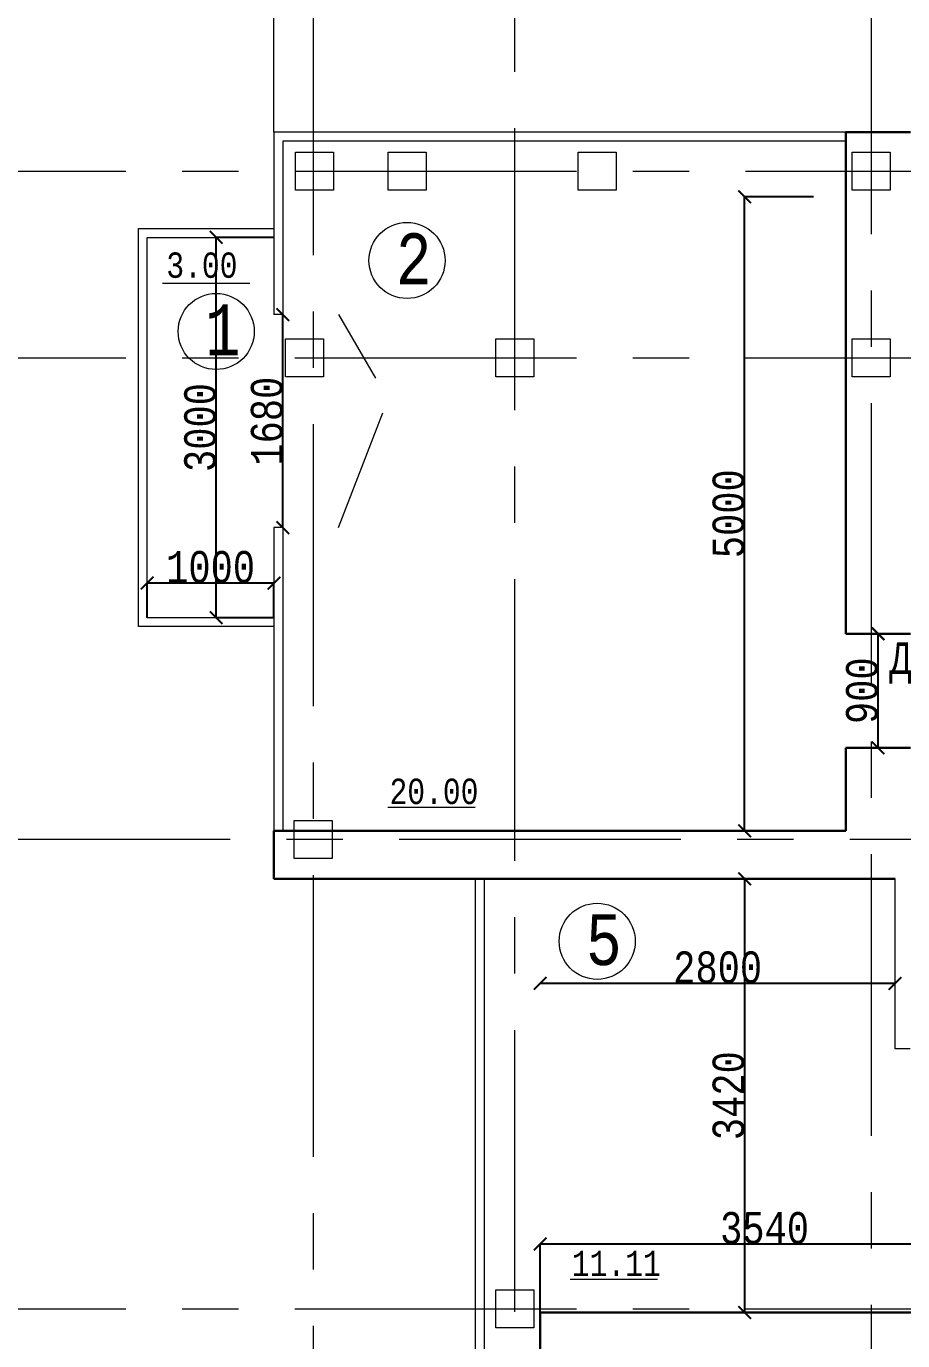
# Model space of a CAD drawing. Header units: millimetres. Extents: x -689206 to 4969298, y -1019800 to 703299.
# Drawn here: x 648552 to 655466, y -626173 to -615805 of the extents above; entities that cross this region are included whole.
import ezdxf

# ---------------------------------------------------------------- set-up
doc = ezdxf.new("R2010")
doc.units = ezdxf.units.MM
doc.linetypes.add('осеваяX2', pattern=[101.6, 63.5, -12.7, 12.7, -12.7])
for name, color, linetype, lineweight in [('б', 231, 'Continuous', 30), ('БАЛКОН', 7, 'Continuous', 20), ('ОКНА', 250, 'Continuous', 20), ('ПЕРЕГОРОДКИ', 252, 'Continuous', 9), ('РАЗМЕРЫ', 7, 'Continuous', 9), ('стены', 7, 'Continuous', 20)]:
    doc.layers.add(name, color=color, linetype=linetype, lineweight=lineweight)
doc.layers.add('четотам', color=7, linetype='Continuous')
doc.styles.add('Аннотативный', font='isocteur.ttf', dxfattribs={"width": 0.7, "height": 250})
doc.dimstyles.new('Аннотативный', dxfattribs={"dimscale": 0, "dimtxt": 250, "dimasz": 100, "dimexe": 1.25, "dimexo": 0.625, "dimtad": 1, "dimdec": 0, "dimtxsty": 'Аннотативный', "dimblk": 'ARCHTICK', "dimcen": 2.5, "dimadec": 0, "dimazin": 0, "dimtfac": 1, "dimtdec": 0, "dimtmove": 0, "dimatfit": 3, "dimfxl": 1, "dimarcsym": 0})

# ---------------------------------------------------------------- blocks, each defined once
blk = doc.blocks.new('_ArchTick')
at = {"color": 0, "linetype": 'ByBlock', "const_width": 0.15}
blk.add_lwpolyline([(-0.5, -0.5), (0.5, 0.5)], dxfattribs=at)
blk = doc.blocks.new('*D4200')
at = {"layer": 'Defpoints', "color": 0, "lineweight": 9, "transparency": 16777216}
for p in [(654219, -622530), (654219, -625950), (654219, -625950)]:
    blk.add_point(p, dxfattribs=at)
at = {"layer": 'стены', "color": 0, "lineweight": -2, "transparency": 16777216}
for p, q in [((654219, -622530), (654220, -622530)), ((654219, -622530), (654219, -625950)), ((654219, -625950), (654220, -625950))]:
    blk.add_line(p, q, dxfattribs=at)
at = {"layer": 'стены', "color": 0, "lineweight": -2, "transparency": 16777216, "xscale": 100, "yscale": 100, "zscale": 100}
for p, rotation in [((654219, -622530), 90), ((654219, -625950), 270)]:
    blk.add_blockref('_ArchTick', p, dxfattribs=dict(at, rotation=rotation))
at = {"layer": 'стены', "color": 0, "lineweight": 5, "transparency": 16777216, "insert": (654093, -624240), "char_height": 250, "attachment_point": 5, "rotation": 90, "style": 'Аннотативный'}
blk.add_mtext('3420', dxfattribs=at)
blk = doc.blocks.new('*D4206')
at = {"layer": 'Defpoints', "color": 0, "lineweight": 9, "transparency": 16777216}
for p in [(652606, -625410), (652606, -625950), (656146, -625950)]:
    blk.add_point(p, dxfattribs=at)
at = {"layer": 'стены', "color": 0, "lineweight": -2, "transparency": 16777216}
for p, q in [((652606, -625950), (652606, -625409)), ((656146, -625410), (652606, -625410)), ((656146, -625950), (656146, -625409))]:
    blk.add_line(p, q, dxfattribs=at)
at = {"layer": 'стены', "color": 0, "lineweight": -2, "transparency": 16777216, "xscale": 100, "yscale": 100, "zscale": 100, "rotation": 180}
blk.add_blockref('_ArchTick', (652606, -625410), dxfattribs=at)
at = {"layer": 'стены', "color": 0, "lineweight": -2, "transparency": 16777216, "xscale": 100, "yscale": 100, "zscale": 100}
blk.add_blockref('_ArchTick', (656146, -625410), dxfattribs=at)
at = {"layer": 'стены', "color": 0, "lineweight": 5, "transparency": 16777216, "insert": (654376, -625285), "char_height": 250, "attachment_point": 5, "style": 'Аннотативный'}
blk.add_mtext('3540', dxfattribs=at)
blk = doc.blocks.new('*D4209')
at = {"layer": 'Defpoints', "color": 0, "lineweight": 9, "transparency": 16777216}
for p in [(652606, -623355), (652606, -623355), (655406, -623355)]:
    blk.add_point(p, dxfattribs=at)
at = {"layer": 'стены', "color": 0, "lineweight": -2, "transparency": 16777216}
for p, q in [((652606, -623354), (652606, -623354)), ((655406, -623355), (652606, -623355)), ((655406, -623354), (655406, -623354))]:
    blk.add_line(p, q, dxfattribs=at)
at = {"layer": 'стены', "color": 0, "lineweight": -2, "transparency": 16777216, "xscale": 100, "yscale": 100, "zscale": 100, "rotation": 180}
blk.add_blockref('_ArchTick', (652606, -623355), dxfattribs=at)
at = {"layer": 'стены', "color": 0, "lineweight": -2, "transparency": 16777216, "xscale": 100, "yscale": 100, "zscale": 100}
blk.add_blockref('_ArchTick', (655406, -623355), dxfattribs=at)
at = {"layer": 'стены', "color": 0, "lineweight": 5, "transparency": 16777216, "insert": (654006, -623229), "char_height": 250, "attachment_point": 5, "style": 'Аннотативный'}
blk.add_mtext('2800', dxfattribs=at)
blk = doc.blocks.new('*D4219')
at = {"layer": 'Defpoints', "color": 0, "linetype": 'ByBlock', "lineweight": 9, "transparency": 16777216}
for p in [(650050, -617470), (650506, -617470), (650506, -620470)]:
    blk.add_point(p, dxfattribs=at)
at = {"layer": 'б', "color": 0, "linetype": 'ByBlock', "lineweight": -2, "transparency": 16777216}
for p, q in [((650506, -617470), (650049, -617470)), ((650050, -620470), (650050, -617470)), ((650506, -620470), (650049, -620470))]:
    blk.add_line(p, q, dxfattribs=at)
at = {"layer": 'б', "color": 0, "linetype": 'ByBlock', "lineweight": -2, "transparency": 16777216, "xscale": 100, "yscale": 100, "zscale": 100}
for p, rotation in [((650050, -617470), 90), ((650050, -620470), 270)]:
    blk.add_blockref('_ArchTick', p, dxfattribs=dict(at, rotation=rotation))
at = {"layer": 'б', "color": 0, "linetype": 'ByBlock', "lineweight": 5, "transparency": 16777216, "insert": (649925, -618970), "char_height": 250, "attachment_point": 5, "rotation": 90, "style": 'Аннотативный'}
blk.add_mtext('3000', dxfattribs=at)
blk = doc.blocks.new('*D4220')
at = {"layer": 'Defpoints', "color": 0, "linetype": 'ByBlock', "lineweight": 9, "transparency": 16777216}
for p in [(649506, -620197), (649506, -620470), (650506, -620470)]:
    blk.add_point(p, dxfattribs=at)
at = {"layer": 'б', "color": 0, "linetype": 'ByBlock', "lineweight": -2, "transparency": 16777216}
for p, q in [((649506, -620469), (649506, -620196)), ((650506, -620197), (649506, -620197)), ((650506, -620469), (650506, -620196))]:
    blk.add_line(p, q, dxfattribs=at)
at = {"layer": 'б', "color": 0, "linetype": 'ByBlock', "lineweight": -2, "transparency": 16777216, "xscale": 100, "yscale": 100, "zscale": 100, "rotation": 180}
blk.add_blockref('_ArchTick', (649506, -620197), dxfattribs=at)
at = {"layer": 'б', "color": 0, "linetype": 'ByBlock', "lineweight": -2, "transparency": 16777216, "xscale": 100, "yscale": 100, "zscale": 100}
blk.add_blockref('_ArchTick', (650506, -620197), dxfattribs=at)
at = {"layer": 'б', "color": 0, "linetype": 'ByBlock', "lineweight": 5, "transparency": 16777216, "insert": (650006, -620071), "char_height": 250, "attachment_point": 5, "style": 'Аннотативный'}
blk.add_mtext('1000', dxfattribs=at)
blk = doc.blocks.new('*D4203')
at = {"layer": 'Defpoints', "color": 0, "linetype": 'ByBlock', "lineweight": 9, "transparency": 16777216}
for p in [(654219, -617150), (654761, -617150), (655016, -622150)]:
    blk.add_point(p, dxfattribs=at)
at = {"layer": 'ПЕРЕГОРОДКИ', "color": 0, "linetype": 'ByBlock', "lineweight": -2, "transparency": 16777216}
for p, q in [((654761, -617150), (654217, -617150)), ((654219, -622150), (654219, -617150)), ((655016, -622150), (654217, -622150))]:
    blk.add_line(p, q, dxfattribs=at)
at = {"layer": 'ПЕРЕГОРОДКИ', "color": 0, "linetype": 'ByBlock', "lineweight": -2, "transparency": 16777216, "xscale": 100, "yscale": 100, "zscale": 100}
for p, rotation in [((654219, -617150), 90), ((654219, -622150), 270)]:
    blk.add_blockref('_ArchTick', p, dxfattribs=dict(at, rotation=rotation))
at = {"layer": 'ПЕРЕГОРОДКИ', "color": 0, "linetype": 'ByBlock', "lineweight": 5, "transparency": 16777216, "insert": (654093, -619650), "char_height": 250, "attachment_point": 5, "rotation": 90, "style": 'Аннотативный'}
blk.add_mtext('5000', dxfattribs=at)
blk = doc.blocks.new('*D4226')
at = {"layer": 'Defpoints', "color": 0, "linetype": 'ByBlock', "lineweight": 9, "transparency": 16777216}
for p in [(655271, -620596), (655271, -620596), (655271, -621496)]:
    blk.add_point(p, dxfattribs=at)
at = {"layer": 'РАЗМЕРЫ', "color": 0, "linetype": 'ByBlock', "lineweight": -2, "transparency": 16777216}
for p, q in [((655271, -621496), (655271, -620596)), ((655272, -620596), (655272, -620596)), ((655272, -621496), (655272, -621496))]:
    blk.add_line(p, q, dxfattribs=at)
at = {"layer": 'РАЗМЕРЫ', "color": 0, "linetype": 'ByBlock', "lineweight": -2, "transparency": 16777216, "xscale": 100, "yscale": 100, "zscale": 100}
for p, rotation in [((655271, -620596), 90), ((655271, -621496), 270)]:
    blk.add_blockref('_ArchTick', p, dxfattribs=dict(at, rotation=rotation))
at = {"layer": 'РАЗМЕРЫ', "color": 0, "linetype": 'ByBlock', "lineweight": 5, "transparency": 16777216, "insert": (655146, -621046), "char_height": 250, "attachment_point": 5, "rotation": 90, "style": 'Аннотативный'}
blk.add_mtext('900', dxfattribs=at)
blk = doc.blocks.new('*D4257')
at = {"layer": 'Defpoints', "color": 0, "lineweight": 9, "ltscale": 35, "transparency": 16777216}
for p in [(650576, -618080), (650576, -618080), (650576, -619760)]:
    blk.add_point(p, dxfattribs=at)
at = {"layer": 'РАЗМЕРЫ', "color": 0, "lineweight": -2, "ltscale": 35, "transparency": 16777216}
for p, q in [((650576, -618080), (650575, -618080)), ((650576, -619760), (650576, -618080)), ((650576, -619760), (650575, -619760))]:
    blk.add_line(p, q, dxfattribs=at)
at = {"layer": 'РАЗМЕРЫ', "color": 0, "lineweight": -2, "ltscale": 35, "transparency": 16777216, "xscale": 100, "yscale": 100, "zscale": 100}
for p, rotation in [((650576, -618080), 90), ((650576, -619760), 270)]:
    blk.add_blockref('_ArchTick', p, dxfattribs=dict(at, rotation=rotation))
at = {"layer": 'РАЗМЕРЫ', "color": 0, "lineweight": 9, "ltscale": 35, "transparency": 16777216, "insert": (650451, -618920), "char_height": 250, "attachment_point": 5, "rotation": 90, "style": 'Аннотативный'}
blk.add_mtext('1680', dxfattribs=at)

msp = doc.modelspace()

# ---------------------------------------------------------------- linework, layer by layer
at = {"layer": 'б', "color": 18, "linetype": 'ByBlock', "lineweight": 9, "true_color": 0x000000}
msp.add_line((649436.2, -620540), (649436.2, -617400), dxfattribs=at)
at = {"layer": 'БАЛКОН', "lineweight": 9}
for p, q in [((649436.2, -617400), (650506.2, -617400)), ((649506.2, -620470), (649506.2, -617470)), ((649506.2, -617470), (650506.2, -617470)), ((650506.2, -620470), (649506.2, -620470)), ((650506.2, -620540), (649436.2, -620540))]:
    msp.add_line(p, q, dxfattribs=at)
at = {"layer": 'ОКНА', "color": 0, "lineweight": 9}
for p, q in [((655016.2, -616640.3), (650506.2, -616640.3)), ((655016.2, -616710.3), (650576.2, -616710.3))]:
    msp.add_line(p, q, dxfattribs=at)
at = {"layer": 'ПЕРЕГОРОДКИ', "color": 18, "linetype": 'ByBlock', "lineweight": 9, "true_color": 0x000000}
for p, q in [((651016.2, -618079.5), (651306.3, -618581.9)), ((651016.2, -619759.5), (651364.6, -618853.3))]:
    msp.add_line(p, q, dxfattribs=at)
at = {"layer": 'РАЗМЕРЫ', "lineweight": 5, "ltscale": 35}
msp.add_line((650506.2, -616640.3), (650506.2, -604558.7), dxfattribs=at)
at = {"layer": 'РАЗМЕРЫ', "linetype": 'осеваяX2', "lineweight": 5, "ltscale": 35}
for p, q in [((652405.6, -654392.6), (652405.6, -604554.9)), ((655216.2, -604554.9), (655216.2, -654392.6)), ((650816.2, -604720.3), (650816.2, -654392.6)), ((707055.6, -622218.3), (640002.9, -622218.3))]:
    msp.add_line(p, q, dxfattribs=at)
at = {"layer": 'РАЗМЕРЫ'}
for p, q in [((649627.5, -617832.1), (650316.8, -617832.1)), ((651403.3, -621963.6), (652092.6, -621963.6)), ((652841.3, -625687.1), (653530.6, -625687.1))]:
    msp.add_line(p, q, dxfattribs=at)
at = {"layer": 'РАЗМЕРЫ', "lineweight": 9, "ltscale": 35}
for p, q in [((650576.2, -618079.5), (650506.2, -618079.5)), ((650576.2, -619759.5), (650506.2, -619759.5))]:
    msp.add_line(p, q, dxfattribs=at)
at = {"layer": 'РАЗМЕРЫ', "linetype": 'ByBlock', "lineweight": 30}
for p, q in [((655526.2, -620596.3), (655016.2, -620596.3)), ((655526.2, -621496.3), (655016.2, -621496.3))]:
    msp.add_line(p, q, dxfattribs=at)
at = {"layer": 'РАЗМЕРЫ', "lineweight": 9}
for p, q in [((652095.6, -629750.3), (652095.6, -622530.3)), ((652165.6, -629750.3), (652165.6, -622530.3))]:
    msp.add_line(p, q, dxfattribs=at)
at = {"layer": 'стены'}
for p, q in [((650506.2, -616640.3), (650506.2, -618079.5)), ((650576.2, -616710.3), (650576.2, -618079.5)), ((655016.2, -618393.1), (655016.2, -618903.1)), ((650506.2, -619759.5), (650506.2, -622150.3)), ((650576.2, -619759.5), (650576.2, -622150.3)), ((655016.2, -622150.3), (655016.2, -621770.3)), ((655405.6, -622530.3), (655016.2, -622530.3))]:
    msp.add_line(p, q, dxfattribs=at)
at = {"layer": 'стены', "lineweight": 30}
for p, q in [((655016.2, -620596.3), (655016.2, -616640.3)), ((655016.2, -616640.3), (655526.2, -616640.3)), ((655016.2, -618393.1), (655016.2, -620596.3)), ((655016.2, -621496.3), (655016.2, -621770.3)), ((655016.2, -622150.3), (655016.2, -621496.3)), ((650506.2, -622150.3), (654217.3, -622150.3)), ((650506.2, -622150.3), (650506.2, -622530.3)), ((654218.5, -622150.3), (655016.2, -622150.3)), ((651016.2, -622530.3), (650506.2, -622530.3)), ((651016.2, -622530.3), (652095.6, -622530.3)), ((654214.8, -622530.3), (652095.6, -622530.3)), ((652605.6, -622530.3), (653318.5, -622530.3)), ((654218.5, -622530.3), (655016.2, -622530.3)), ((655405.6, -622530.3), (654218.5, -622530.3)), ((656145.6, -625950.3), (652605.6, -625950.3)), ((652605.6, -625950.3), (656145.6, -625950.3)), ((652605.6, -625950.3), (652605.6, -626330.3))]:
    msp.add_line(p, q, dxfattribs=at)
at = {"layer": 'стены', "linetype": 'осеваяX2', "lineweight": 5, "ltscale": 35}
for p, q in [((640002.9, -616947.7), (707055.6, -616947.7)), ((640002.9, -618420.3), (707055.6, -618420.3)), ((640002.9, -625920.3), (707055.6, -625920.3))]:
    msp.add_line(p, q, dxfattribs=at)
at = {"layer": 'стены', "lineweight": 13}
for p, q in [((655405.6, -623870.3), (655405.6, -622530.3)), ((655525.6, -623870.3), (655405.6, -623870.3))]:
    msp.add_line(p, q, dxfattribs=at)
at = {"layer": 'стены'}
for points in [[(650675.1, -616797.7), (650975.1, -616797.7), (650975.1, -617097.7), (650675.1, -617097.7)], [(651405.6, -616797.7), (651705.6, -616797.7), (651705.6, -617097.7), (651405.6, -617097.7)], [(652905.6, -616797.7), (653205.6, -616797.7), (653205.6, -617097.7), (652905.6, -617097.7)], [(655066.2, -616797.7), (655366.2, -616797.7), (655366.2, -617097.7), (655066.2, -617097.7)], [(650597.3, -618270.3), (650897.3, -618270.3), (650897.3, -618570.3), (650597.3, -618570.3)], [(652255.6, -618270.3), (652555.6, -618270.3), (652555.6, -618570.3), (652255.6, -618570.3)], [(655066.2, -618270.3), (655366.2, -618270.3), (655366.2, -618570.3), (655066.2, -618570.3)], [(650666.2, -622068.3), (650966.2, -622068.3), (650966.2, -622368.3), (650666.2, -622368.3)], [(652255.6, -625770.3), (652555.6, -625770.3), (652555.6, -626070.3), (652255.6, -626070.3)]]:
    msp.add_lwpolyline(points, close=True, dxfattribs=at)
at = {"layer": 'четотам', "lineweight": 13}
for centre in [(651555.6, -617652.5), (650050.2, -618212.5), (653055.6, -623022.5)]:
    msp.add_circle(centre, 300, dxfattribs=at)

# ---------------------------------------------------------------- texts
at = {"layer": 'РАЗМЕРЫ', "lineweight": 13, "ltscale": 150, "char_height": 401.1, "width": 1460, "attachment_point": 1, "style": 'Аннотативный'}
for s, insert in [('2', (651467.6, -617438.8)), ('1', (649962.2, -617998.8)), ('5', (652967.6, -622808.8))]:
    msp.add_mtext(s, dxfattribs=dict(at, insert=insert))
at = {"layer": 'РАЗМЕРЫ', "char_height": 200, "width": 656.117, "attachment_point": 1, "style": 'Аннотативный'}
for s, insert in [('3.00', (649656.8, -617589.3)), ('20.00', (651417.5, -621739.6)), ('11.11', (652855.4, -625463.1))]:
    msp.add_mtext(s, dxfattribs=dict(at, insert=insert))
at = {"layer": 'РАЗМЕРЫ', "lineweight": 20, "ltscale": 150, "insert": (655360.6, -620664.2), "char_height": 250, "width": 922.913, "attachment_point": 1, "style": 'Аннотативный'}
msp.add_mtext('Д-1', dxfattribs=at)

# ---------------------------------------------------------------- dimensions: what is measured, and where the dimension line sits
at = {"layer": 'б', "color": 18, "linetype": 'ByBlock', "lineweight": 5, "true_color": 0x000000}
for p2, distance, picture, middle in [((650506.2, -617470), 456, '*D4219', (649924.6, -618970)), ((649506.2, -620470), -273, '*D4220', (650006.2, -620071.4))]:
    dim = msp.add_aligned_dim(p1=(650506.2, -620470), p2=p2, distance=distance, dimstyle='Аннотативный', dxfattribs=at)
    dim.commit()
    dim.dimension.update_dxf_attribs({"geometry": picture, "text_midpoint": middle})
at = {"layer": 'ПЕРЕГОРОДКИ', "color": 18, "linetype": 'ByBlock', "lineweight": 5, "true_color": 0x000000}
dim = msp.add_linear_dim(base=(654218.5, -617150.3), p1=(655016.2, -622150.3), p2=(654761.2, -617150.3), angle=90, dimstyle='Аннотативный', dxfattribs=at)
dim.commit()
dim.dimension.update_dxf_attribs({"geometry": '*D4203', "text_midpoint": (654092.9, -619650.3)})
at = {"layer": 'РАЗМЕРЫ', "lineweight": 9, "ltscale": 35}
dim = msp.add_linear_dim(base=(650576.2, -618079.5), p1=(650576.2, -619759.5), p2=(650576.2, -618079.5), angle=90, dimstyle='Аннотативный', dxfattribs=at)
dim.commit()
dim.dimension.update_dxf_attribs({"geometry": '*D4257', "text_midpoint": (650450.6, -618919.5)})
at = {"layer": 'РАЗМЕРЫ', "linetype": 'ByBlock', "lineweight": 5}
dim = msp.add_linear_dim(base=(655271.2, -620596.3), p1=(655271.2, -621496.3), p2=(655271.2, -620596.3), angle=90, dimstyle='Аннотативный', dxfattribs=at)
dim.commit()
dim.dimension.update_dxf_attribs({"geometry": '*D4226', "text_midpoint": (655145.6, -621046.3)})
at = {"layer": 'стены', "lineweight": 5}
for p1, p2, picture, middle in [((654218.5, -622530.3), (654218.5, -625950.3), '*D4200', (654092.9, -624240.3)), ((655405.6, -623355), (652605.6, -623355), '*D4209', (654005.6, -623229.4))]:
    dim = msp.add_aligned_dim(p1=p1, p2=p2, distance=0, dimstyle='Аннотативный', dxfattribs=at)
    dim.commit()
    dim.dimension.update_dxf_attribs({"geometry": picture, "text_midpoint": middle})
dim = msp.add_linear_dim(base=(652605.6, -625410.3), p1=(656145.6, -625950.3), p2=(652605.6, -625950.3), angle=180, dimstyle='Аннотативный', dxfattribs=at)
dim.commit()
dim.dimension.update_dxf_attribs({"geometry": '*D4206', "text_midpoint": (654375.6, -625410.3), "dimtype": 161})

doc.saveas('drawing.dxf')
